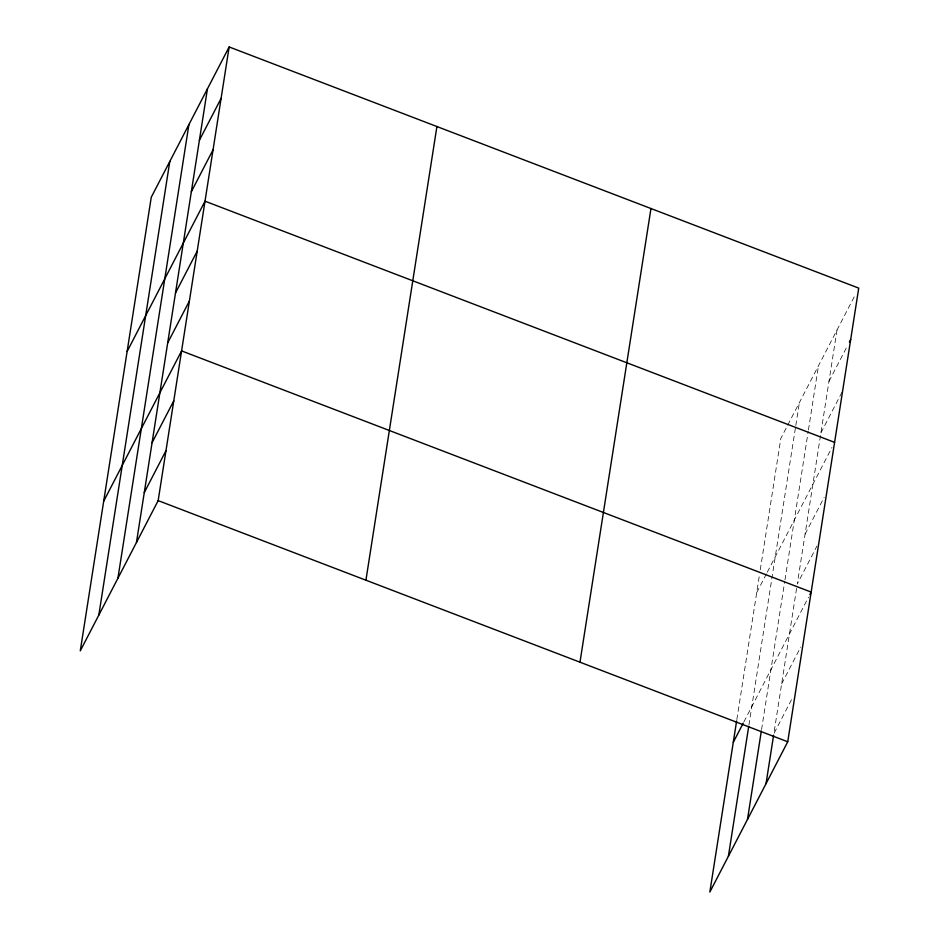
<?xml version="1.0" encoding="UTF-8"?>
<svg xmlns="http://www.w3.org/2000/svg" width="939" height="939" viewBox="0 0 939 939"><rect width="100%" height="100%" fill="white"/><g stroke="black" fill="none" stroke-linecap="round" stroke-linejoin="round"><path stroke-width="0.7" stroke-dasharray="4.7 3.52" d="M736.845 719.532L759.381 575.501M760.273 569.785L780.837 438.384L855.441 294.459M748.911 725.108L795.579 426.905M795.803 425.473L799.371 402.62M761.552 729.603L784.746 581.323M784.969 579.891L808.197 431.459M808.42 430.039L818.479 365.764M796.601 588.33L773.842 733.758L792.258 698.217M837.013 330L797.27 584.046L817 545.97M828.973 381.41L847.389 345.881M820.932 432.832L841.978 392.22M756.705 592.638L766.635 573.471M767.292 572.191L831.966 447.434M805.075 534.15L824.149 497.341M743.864 721.903L808.538 597.145M781.647 683.85L800.732 647.053"/><path stroke-width="1.41" d="M98.818 615.115L169.795 161.449M117.915 578.26L188.903 124.605M136.46 542.496L207.437 88.829M229.151 46.95L151.261 197.225L80.273 650.88L158.163 500.616L229.151 46.95L858.727 288.12L787.739 741.775L709.849 892.05L736.622 720.952M365.928 580.196L436.917 126.53M579.985 662.195L650.962 208.528M728.394 856.286L748.688 726.54M747.491 819.43L761.329 731.035M766.036 783.654L773.619 735.178M199.397 140.251L221.111 98.36M191.356 191.662L213.059 149.782M127.117 351.468L205.019 201.192L834.595 442.363M175.499 292.98L197.202 251.1M167.694 342.888L189.396 300.996M103.701 501.18L181.591 350.904L811.167 592.075L809.852 594.61M152.071 442.692L173.785 400.8M144.266 492.588L165.98 450.708M849.372 342.066L850.687 339.531M733.277 742.338L743.207 723.183M158.163 500.616L787.739 741.775"/></g></svg>
